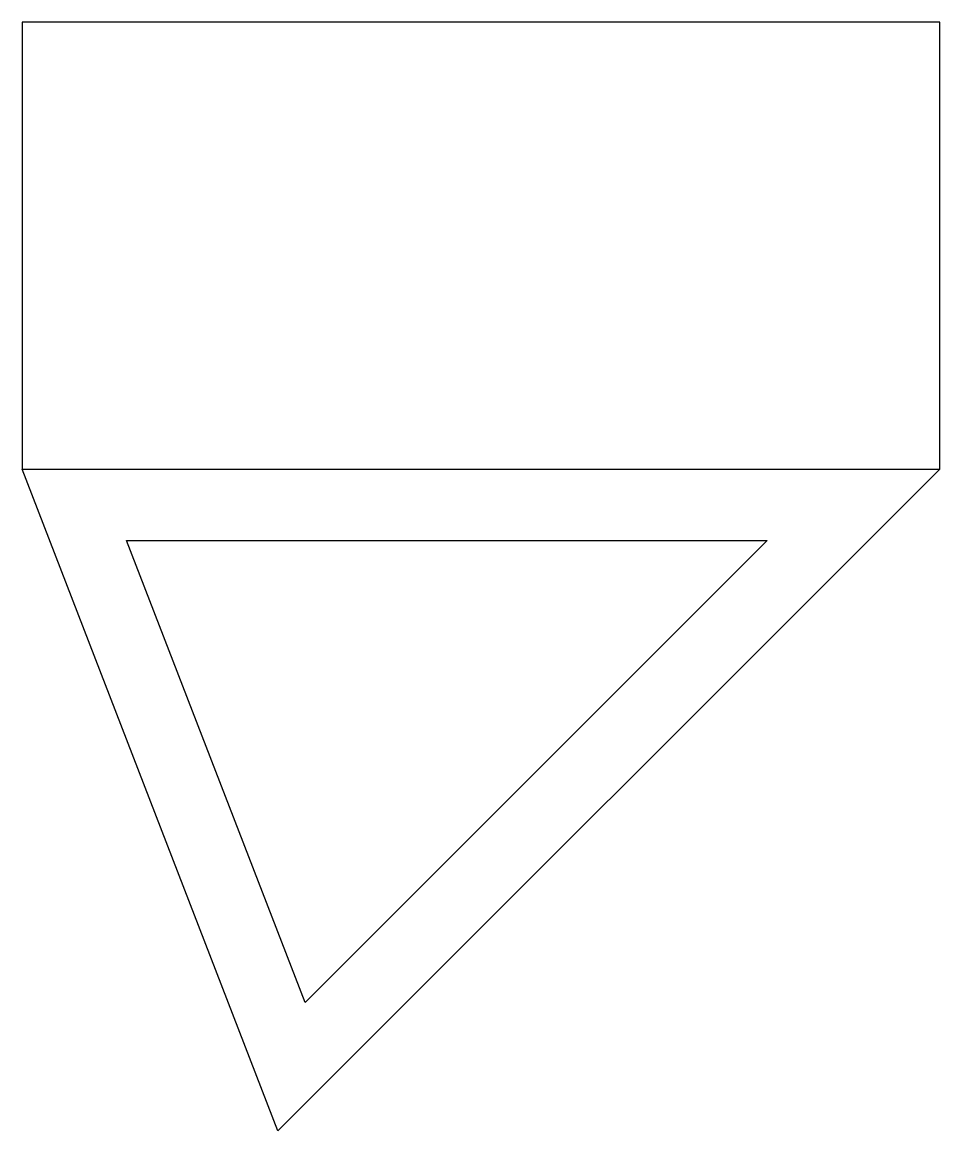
# Model space of a CAD drawing. Header units: millimetres. Extents: x -15.4 to 15.4, y -22.2 to 15.
import ezdxf

# ---------------------------------------------------------------- set-up
doc = ezdxf.new("R2010")
doc.units = ezdxf.units.MM
doc.layers.get('0').update_dxf_attribs({"linetype": 'CONTINUOUS'})

msp = doc.modelspace()

# ---------------------------------------------------------------- linework, layer by layer
for points in [[(-15.4, 0), (15.4, 0), (15.4, 15), (-15.4, 15)], [(-15.4, 0), (15.4, 0), (-6.816, -22.216)], [(9.606, -2.4), (-5.906, -17.912), (-11.9, -2.4)]]:
    msp.add_lwpolyline(points, close=True)

doc.saveas('drawing.dxf')
